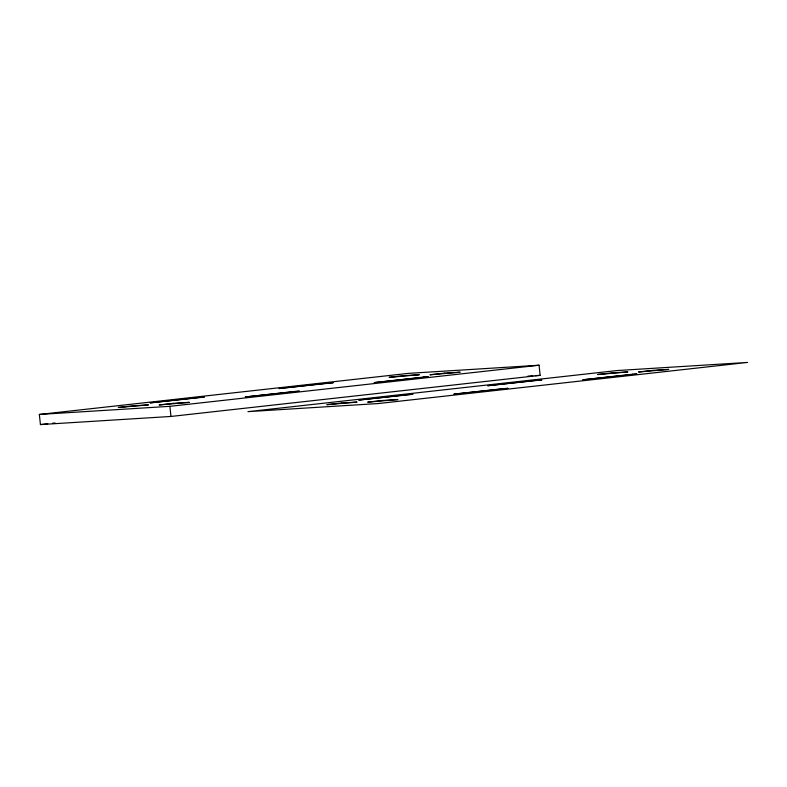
<?xml version="1.0" encoding="UTF-8"?>
<svg xmlns="http://www.w3.org/2000/svg" width="787" height="787" viewBox="0 0 787 787"><rect width="100%" height="100%" fill="white"/><g stroke="black" fill="none" stroke-linecap="round" stroke-linejoin="round"><path stroke-width="1.18" d="M39.35 414.454L408.532 373.363L539.065 365.227L540.148 375.35L170.966 416.451L40.432 424.577L39.35 414.454L169.884 406.328L539.065 365.227M40.432 424.577L47.741 423.76M52.611 423.219L55.051 422.953M527.939 376.107L532.829 375.802M535.268 375.655L540.148 375.35M169.884 406.328L170.966 416.451M199.78 397.356L150.16 402.885L204.364 397.071L199.78 397.356M328.651 383.013L279.031 388.532L333.235 382.728L328.651 383.013M132.728 405.876L118.257 407.489L148.458 404.892L132.728 405.876M403.583 375.724L389.103 377.337L419.304 374.74L403.583 375.724M173.583 403.328L159.102 404.941L189.303 402.354L173.583 403.328M444.429 373.176L429.948 374.789L460.149 372.202L444.429 373.176M294.899 391.434L245.278 396.953L299.493 391.149L294.899 391.434M423.78 377.081L374.159 382.61L428.364 376.796L423.78 377.081M617.116 370.549L247.935 411.65L378.468 403.524L747.65 362.423L617.116 370.549M408.364 394.553L358.744 400.071L412.949 394.267L408.364 394.553M537.246 380.2L487.625 385.728L541.83 379.914L537.246 380.2M341.322 403.072L326.851 404.685L357.052 402.088L341.322 403.072M612.168 372.92L597.697 374.533L627.898 371.936L612.168 372.92M382.167 400.524L367.696 402.137L397.897 399.55L382.167 400.524M653.013 370.372L638.542 371.985L668.743 369.398L653.013 370.372M503.493 388.621L453.873 394.149L508.077 388.335L503.493 388.621M632.364 374.278L582.744 379.806L636.958 373.992L632.364 374.278"/></g></svg>
